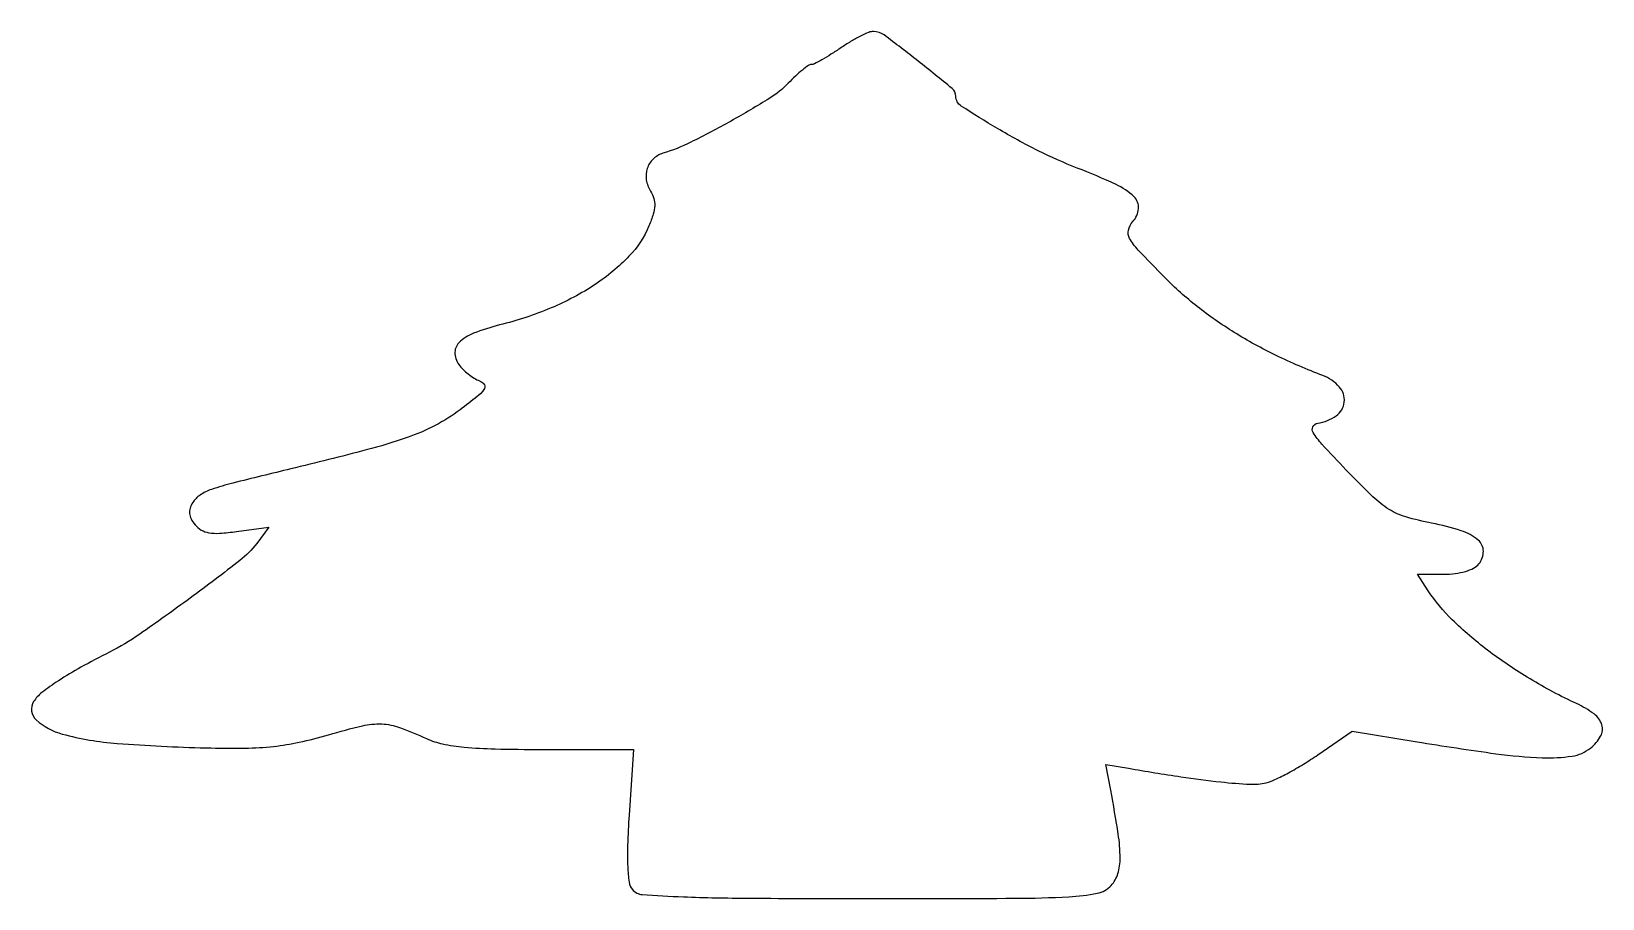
# Model space of a CAD drawing. Extents: x 0 to 238, y 0 to 131.
import ezdxf

# ---------------------------------------------------------------- set-up
doc = ezdxf.new("R2010")
doc.units = 0

msp = doc.modelspace()

# ---------------------------------------------------------------- linework, layer by layer
msp.add_lwpolyline([(122.595138, 128.5, -0.00898), (121.128054, 127.542432, -0.012174), (119.767597, 126.734375, -0.009187), (118.613393, 126.113913, -0.11928), (118.142682, 126, 0.156895), (117.706785, 125.859768, 0.014954), (116.806856, 125.17221, 0.017933), (115.764484, 124.261332, 0.013194), (114.674358, 123.181991, -0.063131), (111.86697, 120.908426, -0.011179), (106.020948, 117.465318, -0.012419), (99.935019, 114.257577, -0.041071), (95.727319, 112.586041, 0.117087), (94.250413, 111.722369, 0.123659), (93.355327, 110.302447, 0.11833), (93.21551, 108.576255, 0.101219), (93.853617, 106.862789, -0.065862), (94.349621, 105.771827, -0.085059), (94.487082, 104.682003, -0.064707), (94.261148, 103.392694, -0.023272), (93.62234, 101.638559, -0.093161), (90.595126, 97.03379, -0.054431), (85.505194, 92.792598, -0.047836), (78.829768, 89.229124, -0.037658), (71.044164, 86.653765, 0.030567), (67.099082, 85.410511, 0.108468), (64.897007, 83.959921, 0.21328), (64.289625, 82.306002, 0.157383), (65.023271, 80.47196, 0.03553), (65.690751, 79.774942, 0.024631), (66.534801, 79.082899, 0.024928), (67.416089, 78.495805, 0.045909), (68.192708, 78.124416, -0.205846), (68.752043, 77.59244, -0.264298), (68.673862, 76.899423, -0.067289), (67.643999, 75.823425, -0.008461), (65.084175, 73.853072, -0.03944), (61.293253, 71.475073, -0.036361), (57.073453, 69.647468, -0.020669), (50.888491, 67.770152, -0.003955), (39.5, 64.917321, 0.001673), (30.727348, 62.762263, 0.021577), (27.493429, 61.806445, 0.063042), (25.777919, 60.964084, 0.106826), (24.662223, 59.826289, 0.061797), (24.253411, 58.956361, 0.105607), (24.169302, 58.161625, 0.098578), (24.417299, 57.364198, 0.048711), (25.014606, 56.482401, 0.087465), (25.96078, 55.679632, 0.091505), (27.109925, 55.264587, 0.058193), (28.731817, 55.186936, 0.015869), (31.287362, 55.443732), (36.161489, 56.090308), (34.330745, 53.643257, -0.067802), (31.805682, 51.079055, -0.005531), (24.270639, 45.39084, -0.007355), (16.654949, 39.94404, -0.035072), (12.058473, 37.213481, 0.010034), (7.775671, 34.951098, 0.017931), (4.364529, 32.897464, 0.020197), (1.844774, 31.105568, 0.087597), (0.616082, 29.753141, 0.36658), (1.005718, 26.988036, 0.117005), (4.954096, 24.855987, 0.046768), (13.265076, 23.440464, 0.012607), (26.634916, 22.771134, 0.009262), (32.574442, 22.733811, 0.023469), (36.882471, 22.98902, 0.027304), (40.750456, 23.615994, 0.017268), (45.18007, 24.746218, -0.013336), (50.299726, 26.095461, -0.067655), (53.230104, 26.37737, -0.077862), (55.937561, 25.843725, -0.020923), (60, 24.165015, 0.058271), (62.415576, 23.371786, 0.026667), (65.70222, 22.883268, 0.017727), (70.350221, 22.60972, 0.005436), (77.382594, 22.522078), (91.265188, 22.5), (90.618981, 12.618866, 0.007564), (90.390853, 8.076265, 0.019644), (90.404717, 4.800735, 0.023963), (90.617394, 2.481152, 0.139233), (91.108832, 1.368866, 0.204673), (92.593149, 0.606833, 0.008094), (98.821406, 0.268035, 0.0081), (108.62184, 0.052816, 0.001439), (126.967457, 0, 0.000954), (148.944825, 0.041917, 0.012561), (157.070394, 0.277095, 0.033124), (161.376115, 0.797494, 0.16362), (163.477827, 1.975499, 0.111266), (164.492979, 3.773673, 0.074358), (164.833214, 6.122083, 0.037634), (164.542937, 9.752001, 0.00691), (163.412034, 16.385941), (162.694195, 20.271881), (166.097097, 19.681675, 0.005098), (174.02516, 18.389745, 0.011651), (180.033434, 17.616225, 0.013352), (184.493577, 17.267473, 0.073253), (186.891486, 17.495749, 0.050014), (188.233088, 17.971984, 0.013263), (190.264045, 18.997435, 0.013318), (192.523661, 20.293389, 0.013345), (194.709519, 21.706983), (199.919039, 25.276675), (209.709519, 23.684912, 0.005668), (221.624796, 21.886086, 0.025612), (228.629978, 21.273066, 0.045029), (233.129771, 21.515948, 0.134995), (235.925736, 22.738781, 0.090862), (237.459443, 24.527075, 0.211711), (237.6498, 26.243936, 0.159558), (236.465443, 27.891444, 0.048984), (233.793511, 29.468391, -0.02597), (226.782485, 33.182931, -0.027815), (220.359712, 37.527743, -0.029948), (215.039196, 42.103216, -0.055213), (211.409126, 46.498348), (209.76998, 49), (213.762545, 49, 0.031206), (215.486998, 49.107731, 0.041334), (217.025515, 49.43148, 0.047604), (218.264229, 49.933664, 0.099773), (219.069567, 50.583823, 0.178208), (219.734171, 52.462561, 0.215918), (218.948686, 54.139694, 0.10063), (216.383937, 55.563873, 0.028001), (211.907651, 56.708392, -0.022744), (207.996482, 57.664752, -0.067993), (205.488539, 58.787954, -0.052685), (203.043079, 60.694207, -0.009794), (199.015268, 64.734768, -0.004596), (195.325237, 68.655936, -0.049394), (194.011448, 70.394443, -0.255332), (193.968457, 71.281081, -0.249184), (194.692647, 71.810034, 0.119332), (197.480283, 72.923333, 0.214421), (198.703895, 75.007653, 0.213841), (197.958611, 77.310992, 0.118856), (195.476106, 79.009085, -0.021605), (188.395984, 82.057121, -0.026311), (182.070808, 85.531817, -0.027908), (176.478586, 89.446574, -0.031563), (171.595489, 93.813524, -0.004794), (167.568669, 97.97924, -0.059665), (166.258565, 99.740063, -0.189081), (166.074502, 100.985465, -0.127826), (166.746727, 102.27263, 0.16416), (167.60377, 104.24373, 0.226004), (166.933836, 106.024578, 0.084589), (164.210011, 107.878738, 0.013984), (158.339313, 110.367237, -0.022572), (152.452189, 112.982821, -0.017541), (146.295545, 116.33271, -0.009792), (140.809414, 119.718766, -0.254133), (140.001933, 121.195059, 0.224018), (139.435588, 122.387083, 0.004889), (134.299688, 126.512502, 0.005976), (129.153774, 130.465116, 0.162158), (127.547878, 131, 0.100761), (126.842299, 130.856352, 0.016444), (125.569637, 130.265625, 0.017539), (124.098605, 129.457153, 0.014657)], format="xyb", close=True)

doc.saveas('drawing.dxf')
